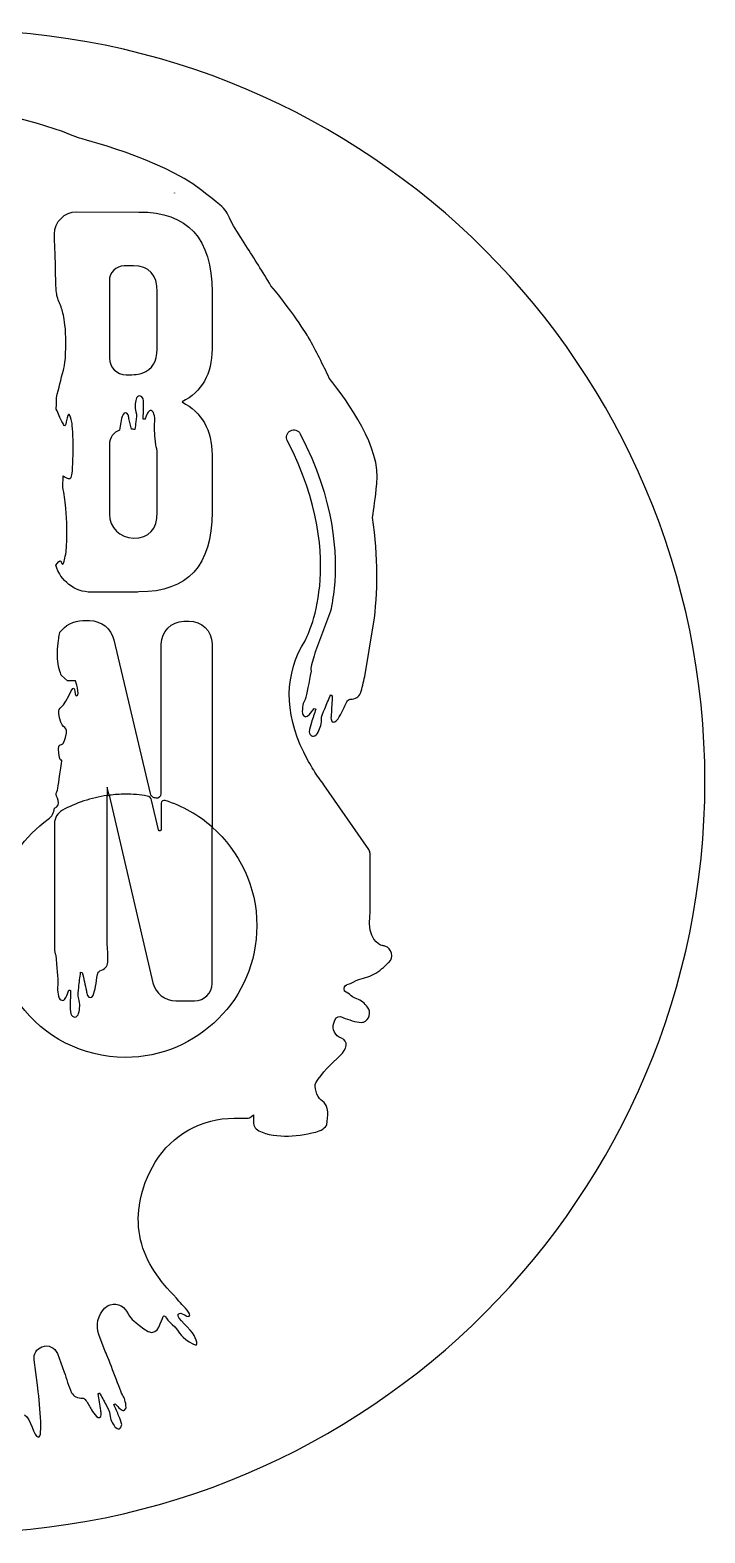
# Model space of a CAD drawing. Extents: x 17.6 to 92.2, y 215.4 to 290.
# Drawn here: x 58.7 to 92.2, y 215.4 to 290 of the extents above; entities that cross this region are included whole.
import ezdxf

# ---------------------------------------------------------------- set-up
doc = ezdxf.new("R2010")
doc.units = 0
doc.layers.add('Mansoane', color=7, linetype='CONTINUOUS')

msp = doc.modelspace()

# ---------------------------------------------------------------- linework, layer by layer
at = {"layer": 'Mansoane', "color": 7}
for points in [[(61.111584, 284.652229), (61.111034, 284.652229)], [(65.872981, 281.915446), (65.876842, 281.914895), (65.8807, 281.909382)], [(65.872981, 281.915446), (65.872981, 281.915446)], [(61.019532, 280.977829), (64.111849, 280.970663)], [(61.019532, 280.977829), (61.019532, 280.977829)], [(59.913794, 279.512698), (59.913794, 279.874847)], [(63.832382, 278.293962), (63.377631, 278.293962), (63.377631, 278.293962)], [(62.639002, 277.555333), (62.639002, 273.719976)], [(65.017495, 274.162602), (65.017495, 277.003566)], [(67.741602, 277.003566), (67.741602, 274.163155)], [(63.476299, 272.882129), (63.495592, 272.882129)], [(73.562986, 272.723932), (73.562986, 272.724482)], [(64.137757, 271.844191), (64.137757, 271.844191)], [(63.732613, 270.181725), (63.614102, 270.711995)], [(62.639002, 269.416087), (62.639002, 265.968788)], [(65.016944, 268.455871), (65.016944, 268.516504), (65.020252, 268.881408)], [(67.741602, 268.905663), (67.741602, 266.055328)], [(65.016944, 266.055328), (65.016944, 268.302082)], [(60.33437, 267.311547), (60.343189, 267.863865)], [(63.938768, 262.088232), (61.746584, 262.088232)], [(61.323251, 260.676017), (61.65784, 260.676017)], [(66.340411, 260.649009), (66.593971, 260.65397)], [(73.625273, 261.138489), (72.888297, 259.159626)], [(75.327425, 257.904508), (75.766744, 260.507347)], [(62.863897, 259.720763), (64.660309, 252.09084)], [(65.219241, 252.094698), (65.219241, 259.506339)], [(67.741602, 259.527836), (67.741602, 250.422311)], [(72.818845, 258.924256), (72.686553, 258.475017)], [(60.964408, 257.686226), (60.565329, 257.686226), (60.254995, 257.950259)], [(72.791286, 253.253353), (72.784118, 253.263826), (72.784671, 253.263826)], [(62.625221, 252.000441), (62.532618, 252.394559), (62.532618, 251.98611)], [(75.527518, 249.309407), (73.302814, 252.515277)], [(62.532618, 244.5662), (62.532618, 251.98611), (62.532618, 251.98611)], [(62.625221, 252.000441), (64.804727, 242.691519)], [(62.625221, 252.000441), (62.625221, 252.000441)], [(65.0875, 250.276241), (64.739131, 251.757355)], [(65.219241, 251.605771), (65.219241, 250.291673)], [(59.913794, 250.601457), (59.913794, 245.079382)], [(67.741602, 242.656241), (67.741602, 250.422311), (67.741602, 250.422311)], [(75.593112, 246.108502), (75.593112, 249.102152)], [(59.913794, 244.834091), (59.913794, 244.36611)], [(65.948498, 241.784217), (66.869578, 241.784217)], [(73.791741, 240.683991), (73.843555, 240.836679)], [(74.237122, 240.957947), (74.239879, 240.95574)], [(74.172078, 239.939853), (74.166566, 239.941504)], [(68.845687, 235.960076), (69.467456, 235.960076)], [(69.705031, 236.048824), (69.798187, 236.128749)], [(65.272158, 227.788309), (64.885203, 228.352203)], [(62.422374, 226.533744), (62.433951, 226.544767)], [(63.44598, 226.441141), (63.492284, 226.373893)], [(62.437809, 224.378492), (62.436705, 224.378492), (62.122513, 225.214135)], [(59.065473, 222.707759), (58.900658, 223.962324)], [(59.287613, 224.606144), (59.297536, 224.610555)], [(60.054905, 224.266046), (60.398863, 223.351578)]]:
    msp.add_lwpolyline(points, dxfattribs=at)
at = {"layer": 'Mansoane', "color": 1}
for points in [[(92.231546, 252.683947), (92.231546, 273.297461), (75.520815, 290.007837), (54.907657, 290.007837)], [(54.907657, 215.360058), (75.520815, 215.360058), (92.231546, 232.070439), (92.231546, 252.683947)]]:
    msp.add_open_spline(points, degree=3, dxfattribs=at)
at = {"layer": 'Mansoane', "color": 7}
for points in [[(61.111034, 284.652229), (59.011653, 285.520768), (56.644182, 286.079877), (54.025159, 286.079877)], [(67.162827, 282.092386), (65.257121, 283.599453), (61.111584, 284.652229), (61.111584, 284.652229)], [(65.8807, 281.909382), (65.877877, 281.911499), (65.875803, 281.913682), (65.872981, 281.915446)], [(69.423359, 279.299929), (67.906062, 281.623324), (69.068885, 280.585319), (67.162827, 282.092386)], [(59.913794, 279.874847), (59.913794, 280.4848), (60.409579, 280.979592), (61.019532, 280.977829)], [(64.111849, 280.970663), (66.531905, 280.970663), (67.741602, 279.648341), (67.741602, 277.003566)], [(59.976631, 277.586201), (59.962872, 278.438159), (59.941663, 279.075254), (59.913794, 279.512698)], [(70.669658, 277.310042), (70.254791, 277.991962), (69.83364, 278.671632), (69.423359, 279.299929)], [(63.377631, 278.293962), (62.96982, 278.293962), (62.639002, 277.963144), (62.639002, 277.555333)], [(65.017495, 277.003566), (65.017495, 277.863639), (64.621898, 278.293962), (63.832382, 278.293962)], [(60.044432, 276.770403), (60.019032, 276.861772), (59.982981, 277.218959), (59.976631, 277.586201)], [(72.538277, 274.736969), (72.538277, 274.736969), (71.899089, 275.817087), (70.669658, 277.310042)], [(60.267675, 276.177846), (60.193592, 276.424791), (60.118162, 276.504761), (60.044432, 276.770403)], [(60.434691, 275.354881), (60.38248, 275.768689), (60.324117, 275.988052), (60.267675, 276.177846)], [(60.435242, 273.501144), (60.489569, 274.034544), (60.490783, 274.910733), (60.434691, 275.354881)], [(73.562986, 272.724482), (73.257128, 273.380296), (72.916455, 274.051522), (72.538277, 274.736969)], [(64.275561, 272.959299), (64.769802, 273.158266), (65.017495, 273.559352), (65.017495, 274.162602)], [(67.741602, 274.163155), (67.741602, 272.924199), (67.244296, 272.047854), (66.249463, 271.533857)], [(60.352562, 273.122461), (60.380431, 273.234644), (60.411253, 273.265135), (60.435242, 273.501144)], [(62.639002, 273.719976), (62.639002, 273.257484), (63.013807, 272.882129), (63.476299, 272.882129)], [(60.009704, 271.740562), (60.123651, 272.209757), (60.237909, 272.663144), (60.352562, 273.122461)], [(63.495592, 272.882129), (63.874475, 272.882129), (64.134097, 272.908147), (64.275561, 272.959299)], [(75.933213, 267.48022), (76.134296, 269.26704), (74.520778, 271.498382), (73.562986, 272.723932)], [(60.002539, 271.175567), (60.006772, 271.557626), (60.007235, 271.73139), (60.009704, 271.740562)], [(64.137757, 271.844191), (64.078843, 271.84278), (63.987319, 271.749162), (63.970738, 271.682134)], [(64.320208, 271.696465), (64.305039, 271.760318), (64.200199, 271.845603), (64.137757, 271.844191)], [(60.285314, 270.570884), (60.191119, 270.711995), (60.097083, 270.967076), (60.002539, 271.175567)], [(60.773688, 270.531198), (60.684083, 270.90232), (60.595691, 271.154576), (60.499735, 270.553795)], [(63.565594, 270.903819), (63.495391, 271.030466), (63.378227, 271.034036), (63.317549, 270.904919)], [(63.970738, 271.682134), (63.91888, 271.475759), (63.883602, 271.272494), (63.961919, 271.049891)], [(63.961919, 271.049891), (64.01413, 270.902077), (63.970981, 270.7185), (63.954753, 270.552695)], [(64.319105, 270.683332), (64.326866, 270.881946), (64.338883, 271.080382), (64.341705, 271.278644)], [(64.341705, 271.278644), (64.343822, 271.418696), (64.352311, 271.563115), (64.320208, 271.696465)], [(64.535733, 270.983194), (64.479994, 270.880888), (64.439337, 270.770381), (64.392418, 270.663489)], [(64.66582, 271.112728), (64.617843, 271.108142), (64.564661, 271.036463), (64.535733, 270.983194)], [(64.826224, 271.017921), (64.80788, 271.065193), (64.717679, 271.117667), (64.66582, 271.112728)], [(64.905599, 270.65467), (64.892899, 270.777437), (64.870674, 270.902915), (64.826224, 271.017921)], [(66.249463, 271.533857), (67.244296, 271.020565), (67.741602, 270.144265), (67.741602, 268.905663)], [(60.499735, 270.553795), (60.436235, 270.154804), (60.356925, 270.463287), (60.285314, 270.570884)], [(60.844244, 269.294822), (60.843185, 269.735794), (60.802616, 270.410548), (60.773688, 270.531198)], [(63.203447, 270.520171), (63.178047, 270.393877), (63.164023, 270.265731), (63.143915, 270.138731)], [(63.317549, 270.904919), (63.261105, 270.784975), (63.230258, 270.650699), (63.203447, 270.520171)], [(63.614102, 270.711995), (63.599639, 270.776553), (63.596639, 270.847727), (63.565594, 270.903819)], [(63.954753, 270.552695), (63.942759, 270.425342), (63.924942, 270.298054), (63.906245, 270.170701)], [(64.392418, 270.663489), (64.367723, 270.669839), (64.343799, 270.67663), (64.319105, 270.683332)], [(64.944185, 269.412229), (64.906438, 269.813337), (64.872063, 270.201723), (64.882999, 270.395045)], [(64.882999, 270.395045), (64.887938, 270.481829), (64.914066, 270.569298), (64.905599, 270.65467)], [(63.143915, 270.138731), (62.848992, 270.030781), (62.639002, 269.748404), (62.639002, 269.416087)], [(63.906245, 270.170701), (63.852623, 270.175287), (63.795055, 270.179255), (63.732613, 270.181725)], [(71.479393, 269.61728), (71.386965, 269.795083), (71.456485, 270.014333), (71.634285, 270.106761)], [(73.089493, 262.395259), (73.244363, 263.979584), (73.090176, 266.517775), (71.479393, 269.61728)], [(71.634285, 270.106761), (71.811732, 270.199189), (72.031533, 270.130022), (72.124313, 269.951869)], [(72.124313, 269.951869), (73.827877, 266.673505), (73.979484, 263.970016), (73.806623, 262.279503)], [(60.780854, 267.923397), (60.80837, 268.04193), (60.844949, 268.829155), (60.844244, 269.294822)], [(65.015841, 268.965745), (65.011255, 269.130492), (64.987224, 269.279937), (64.944185, 269.412229)], [(65.020252, 268.881408), (65.020605, 268.909983), (65.018663, 268.937875), (65.015841, 268.965745)], [(65.016944, 268.302082), (65.018708, 268.34618), (65.018356, 268.398368), (65.016944, 268.455871)], [(60.473827, 266.264791), (60.429024, 266.674719), (60.380936, 266.969353), (60.33437, 267.311547)], [(60.343189, 267.863865), (60.428914, 267.816945), (60.514332, 267.741188), (60.600057, 267.73378)], [(60.600057, 267.73378), (60.660734, 267.728841), (60.723351, 267.673983), (60.780854, 267.923397)], [(75.717688, 265.798464), (75.784363, 266.26448), (75.845018, 266.696348), (75.933213, 267.48022)], [(60.530051, 265.301267), (60.527582, 265.660395), (60.496758, 266.051007), (60.473827, 266.264791)], [(62.639002, 265.968788), (62.639002, 265.309446), (63.173593, 264.774305), (63.832935, 264.774305)], [(63.832935, 264.774305), (64.622451, 264.774305), (65.016944, 265.201606), (65.016944, 266.055328)], [(67.741602, 266.055328), (67.741602, 263.417256), (66.531905, 262.098155), (64.111849, 262.098155)], [(75.766744, 260.507347), (75.981938, 262.050397), (76.011552, 263.817966), (75.717688, 265.798464)], [(60.489262, 264.096861), (60.509723, 264.236914), (60.532521, 264.913917), (60.530051, 265.301267)], [(59.983799, 263.423826), (60.082577, 263.577637), (60.168609, 263.675732), (60.22082, 263.631635)], [(60.22082, 263.631635), (60.258215, 263.60059), (60.296027, 263.413311), (60.332716, 263.482808)], [(60.332716, 263.482808), (60.385985, 263.583702), (60.440226, 263.756783), (60.489262, 264.096861)], [(61.746584, 262.088232), (60.90662, 262.088232), (60.200405, 262.653359), (59.983799, 263.423826)], [(64.111849, 262.098155), (64.073397, 262.098155), (64.016026, 262.094582), (63.938768, 262.088232)], [(72.364092, 259.677769), (72.406425, 259.755028), (72.927568, 260.742848), (73.089493, 262.395259)], [(73.806623, 262.279503), (73.763584, 261.857583), (73.699356, 261.47645), (73.625273, 261.138489)], [(60.184439, 260.095038), (60.440909, 260.446404), (60.854762, 260.676017), (61.323251, 260.676017)], [(61.65784, 260.676017), (62.232515, 260.676017), (62.73231, 260.280269), (62.863897, 259.720763)], [(65.219241, 259.506339), (65.219241, 260.129345), (65.717406, 260.637367), (66.340411, 260.649009)], [(66.593971, 260.65397), (67.224385, 260.665965), (67.741602, 260.158253), (67.741602, 259.527836)], [(60.077505, 258.652507), (60.043991, 259.003873), (60.077505, 259.530548), (60.121602, 259.794073)], [(60.121602, 259.794073), (60.135008, 259.871331), (60.157981, 259.97474), (60.184439, 260.095038)], [(72.297948, 254.133093), (71.318284, 256.132285), (71.341389, 258.049347), (72.364092, 259.677769)], [(72.888297, 259.159626), (72.866072, 259.098948), (72.842481, 259.0188), (72.818845, 258.924256)], [(60.254995, 257.950259), (60.254995, 257.950259), (60.111019, 258.30114), (60.077505, 258.652507)], [(72.686553, 258.475017), (72.655509, 258.370595), (72.647703, 258.264584), (72.658992, 258.161925)], [(60.620453, 256.939881), (61.030731, 257.818297), (60.842085, 256.895783), (61.019532, 256.939881)], [(61.019532, 256.939881), (61.196626, 256.983978), (60.964408, 257.686226), (60.964408, 257.686226)], [(72.658992, 258.161925), (72.555275, 257.613003), (72.450985, 257.016699), (72.362438, 256.761288)], [(75.114105, 257.070519), (75.211824, 257.320285), (75.26322, 257.618758), (75.327425, 257.904508)], [(60.16625, 255.842412), (60.033606, 256.544792), (60.210522, 256.061817), (60.620453, 256.939881)], [(73.336988, 256.295511), (73.42871, 256.52905), (73.536, 256.755908), (73.637953, 256.988389)], [(73.637953, 256.988389), (73.690869, 256.960872), (73.716577, 256.952493), (73.716224, 256.946496)], [(73.716224, 256.946496), (73.699644, 256.634993), (73.681102, 256.324241), (73.662757, 256.012738)], [(74.602577, 256.775069), (74.871394, 256.772246), (75.040022, 256.880019), (75.114105, 257.070519)], [(72.256605, 256.482373), (72.231558, 256.342673), (72.216346, 256.197041), (72.229046, 256.056282)], [(72.229046, 256.056282), (72.234338, 255.998074), (72.317305, 255.912329), (72.376219, 255.901393)], [(72.362438, 256.761288), (72.32963, 256.667096), (72.273538, 256.578681), (72.256605, 256.482373)], [(72.560877, 256.003366), (72.654716, 256.098616), (72.733826, 256.207582), (72.818845, 256.310946)], [(72.895466, 256.269603), (72.823499, 256.051939), (72.747762, 255.835291), (72.682145, 255.615863)], [(72.818845, 256.310946), (72.862237, 256.287662), (72.85278, 256.292886), (72.895466, 256.269603)], [(73.173277, 255.749256), (73.162341, 255.92882), (73.267491, 256.117358), (73.336988, 256.295511)], [(73.930095, 255.706262), (74.030284, 255.820915), (74.106286, 255.959249), (74.176489, 256.095421)], [(74.176489, 256.095421), (74.268564, 256.272515), (74.337158, 256.461779), (74.431703, 256.637815)], [(74.431703, 256.637815), (74.464508, 256.69814), (74.543663, 256.775421), (74.602577, 256.775069)], [(60.465561, 254.876131), (60.643008, 255.578511), (60.2996, 255.139678), (60.16625, 255.842412)], [(72.376219, 255.901393), (72.4309, 255.891163), (72.511841, 255.953624), (72.560877, 256.003366)], [(72.682145, 255.615863), (72.635578, 255.462052), (72.580808, 255.305571), (72.574105, 255.14788)], [(72.964367, 255.054173), (73.086428, 255.265487), (73.189857, 255.479028), (73.173277, 255.749256)], [(73.662757, 256.012738), (73.658524, 255.936891), (73.639759, 255.857801), (73.656692, 255.786187)], [(73.656692, 255.786187), (73.69444, 255.623909), (73.822498, 255.58279), (73.930095, 255.706262)], [(60.133176, 254.085688), (60.044276, 254.832166), (60.288466, 254.173397), (60.465561, 254.876131)], [(72.574105, 255.14788), (72.571283, 255.073091), (72.659852, 254.945938), (72.728997, 254.927947)], [(72.728997, 254.927947), (72.794614, 254.910661), (72.924856, 254.985382), (72.964367, 255.054173)], [(60.221924, 253.339343), (60.343632, 254.173663), (60.222076, 253.339211), (60.133176, 254.085688)], [(72.784671, 253.263826), (72.617101, 253.529115), (72.451053, 253.820179), (72.297948, 254.133093)], [(60.000334, 252.109582), (60.088882, 252.285266), (60.099863, 252.504671), (60.221924, 253.339343)], [(73.302814, 252.515277), (73.140536, 252.72906), (72.965556, 252.977128), (72.791286, 253.253353)], [(59.910486, 251.358276), (60.344756, 251.515967), (59.927662, 251.965649), (60.000334, 252.109582)], [(62.532618, 251.98611), (61.73393, 251.876396), (60.982047, 251.623762), (60.302953, 251.252993)], [(62.532618, 251.98611), (62.563663, 251.990696), (62.593824, 251.996561), (62.625221, 252.000441)], [(63.429995, 252.055012), (63.156592, 252.055012), (62.889452, 252.032897), (62.625221, 252.000441)], [(64.524159, 251.961856), (64.167853, 252.022534), (63.802881, 252.055012), (63.429995, 252.055012)], [(64.739131, 251.757355), (64.714436, 251.86213), (64.629992, 251.943864), (64.524159, 251.961856)], [(64.660309, 252.09084), (64.683239, 251.994532), (64.758226, 251.91884), (64.854887, 251.896262)], [(64.854887, 251.896262), (64.883462, 251.889912), (64.912302, 251.882724), (64.940877, 251.875315)], [(64.940877, 251.875315), (65.082694, 251.840743), (65.219241, 251.948648), (65.219241, 252.094698)], [(65.409408, 251.743574), (65.315219, 251.773207), (65.219241, 251.704548), (65.219241, 251.605771)], [(67.741602, 250.422311), (67.070972, 251.012508), (66.280772, 251.466644), (65.409408, 251.743574)], [(59.603459, 250.81147), (59.782318, 250.94094), (59.894964, 251.140259), (59.910486, 251.358276)], [(60.302953, 251.252993), (60.063769, 251.122818), (59.913794, 250.873802), (59.913794, 250.601457)], [(57.156615, 247.333302), (57.564779, 248.750057), (58.438234, 249.967979), (59.603459, 250.81147)], [(65.219241, 250.291673), (65.219241, 250.212651), (65.105844, 250.199333), (65.0875, 250.276241)], [(67.741602, 250.422311), (69.102972, 249.224278), (69.966857, 247.4745), (69.966857, 245.5187)], [(75.593112, 249.102152), (75.593112, 249.176235), (75.569851, 249.24873), (75.527518, 249.309407)], [(76.172991, 244.539742), (76.039289, 244.556675), (75.472727, 244.885024), (75.573269, 245.992746)], [(75.573269, 245.992746), (75.585969, 246.029788), (75.593112, 246.068991), (75.593112, 246.108502)], [(59.913794, 245.079382), (59.90956, 245.014823), (59.909913, 244.931458), (59.913794, 244.834091)], [(69.966857, 245.5187), (69.966857, 241.908372), (67.03997, 238.981288), (63.429995, 238.981288)], [(59.913794, 244.36611), (59.913794, 244.256749), (59.935268, 244.15323), (59.974426, 244.05798)], [(62.562935, 243.705753), (62.58516, 243.973158), (62.550963, 244.273747), (62.532618, 244.5662)], [(76.332842, 244.503363), (76.278161, 244.520649), (76.224497, 244.533039), (76.172991, 244.539742)], [(76.520808, 243.693075), (76.787155, 243.944253), (76.682092, 244.393649), (76.332842, 244.503363)], [(59.974426, 244.05798), (60.028401, 243.502002), (60.095717, 242.900561), (60.083017, 242.630333)], [(62.167714, 243.277461), (62.419244, 243.350838), (62.546001, 243.501847), (62.562935, 243.705753)], [(75.779424, 243.10603), (76.049652, 243.256666), (76.287797, 243.474683), (76.516397, 243.688114)], [(76.516397, 243.688114), (76.517808, 243.689525), (76.519044, 243.691311), (76.520808, 243.693075)], [(60.083017, 242.630333), (60.078431, 242.53085), (60.050736, 242.42969), (60.060967, 242.332677)], [(61.1193, 242.459456), (61.140467, 242.709223), (61.178657, 242.957226), (61.209702, 243.209109)], [(61.209702, 243.209109), (61.266852, 243.19782), (61.293177, 243.19727), (61.294589, 243.19092)], [(61.294589, 243.19092), (61.364439, 242.887884), (61.431952, 242.584605), (61.500743, 242.280863)], [(61.957148, 242.505207), (61.994189, 242.701352), (62.006384, 242.901972), (62.045895, 243.097764)], [(62.045895, 243.097764), (62.059653, 243.165145), (62.113033, 243.261233), (62.167714, 243.277461)], [(64.804727, 242.691519), (64.928905, 242.15988), (65.403103, 241.784217), (65.948498, 241.784217)], [(66.869578, 241.784217), (67.351473, 241.784217), (67.741602, 242.174344), (67.741602, 242.656241)], [(74.324216, 242.268186), (74.245193, 242.668939), (74.461026, 242.510191), (74.909053, 242.806169)], [(74.909053, 242.806169), (75.229023, 242.911653), (75.528246, 242.965978), (75.779424, 243.10603)], [(60.060967, 242.332677), (60.075784, 242.191565), (60.101669, 242.047389), (60.152469, 241.916509)], [(60.152469, 241.916509), (60.173283, 241.862181), (60.27431, 241.803225), (60.332166, 241.809575)], [(60.332166, 241.809575), (60.386141, 241.814866), (60.443931, 241.897769), (60.476034, 241.959503)], [(60.476034, 241.959503), (60.537065, 242.077333), (60.581424, 242.204243), (60.632577, 242.327715)], [(60.632577, 242.327715), (60.660094, 242.320307), (60.687743, 242.312876), (60.71526, 242.305115)], [(60.71526, 242.305115), (60.708204, 242.077573), (60.697025, 241.849701), (60.695967, 241.622159)], [(61.117096, 241.888947), (61.05783, 242.05793), (61.103425, 242.268956), (61.1193, 242.459456)], [(61.113789, 241.163548), (61.169175, 241.400615), (61.207055, 241.634597), (61.117096, 241.888947)], [(61.500743, 242.280863), (61.517677, 242.207133), (61.52204, 242.125331), (61.556965, 242.061478)], [(61.556965, 242.061478), (61.636693, 241.916839), (61.767906, 241.913159), (61.834228, 242.062031)], [(61.834228, 242.062031), (61.895965, 242.200673), (61.928925, 242.354571), (61.957148, 242.505207)], [(74.651085, 242.040531), (74.545252, 242.144248), (74.435693, 242.220558), (74.324216, 242.268186)], [(75.228758, 241.7313), (75.069655, 241.872412), (74.801016, 241.894129), (74.651085, 242.040531)], [(63.429995, 238.981288), (61.292161, 238.981288), (59.396664, 240.01001), (58.203925, 241.596805)], [(60.695967, 241.622159), (60.695261, 241.461646), (60.686685, 241.296261), (60.724079, 241.143155)], [(60.724079, 241.143155), (60.742071, 241.070483), (60.859633, 240.973469), (60.929131, 240.975586)], [(60.929131, 240.975586), (60.995103, 240.977702), (61.095797, 241.08629), (61.113789, 241.163548)], [(75.465782, 241.47719), (75.392404, 241.568207), (75.315188, 241.6551), (75.228758, 241.7313)], [(75.261831, 240.736357), (75.568748, 240.839015), (75.669688, 241.225307), (75.465782, 241.47719)], [(74.166566, 239.941504), (73.859297, 240.048042), (73.688377, 240.375663), (73.791741, 240.683991)], [(73.843555, 240.836679), (73.898588, 241.001073), (74.098833, 241.062722), (74.237122, 240.957947)], [(74.239879, 240.95574), (74.547149, 240.868251), (74.854108, 240.712323), (75.158202, 240.717615)], [(75.158202, 240.717615), (75.192774, 240.71832), (75.227612, 240.725068), (75.261831, 240.736357)], [(74.10373, 239.071686), (74.435341, 239.375781), (74.538614, 239.808972), (74.172078, 239.939853)], [(72.892708, 237.715699), (73.216558, 238.220524), (73.65676, 238.662464), (74.10373, 239.071686)], [(73.154534, 236.87289), (72.953804, 237.023879), (72.784758, 237.548129), (72.892708, 237.715699)], [(73.442822, 235.646434), (73.477747, 236.059537), (73.63149, 236.513762), (73.154534, 236.87289)], [(64.917173, 233.776712), (65.750434, 235.141256), (67.246898, 235.960076), (68.845687, 235.960076)], [(69.467456, 235.960076), (69.554945, 235.960076), (69.639061, 235.991674), (69.705031, 236.048824)], [(69.798187, 236.128749), (69.787603, 235.822185), (69.790889, 235.545562), (69.928825, 235.430909)], [(69.928825, 235.430909), (70.270666, 235.148687), (70.854954, 235.090214), (71.34214, 235.071519)], [(71.34214, 235.071519), (71.856137, 235.051764), (72.383452, 235.161034), (72.892158, 235.272159)], [(72.892158, 235.272159), (73.102061, 235.318373), (73.430122, 235.502854), (73.442822, 235.646434)], [(64.137204, 231.662252), (64.26244, 232.425663), (64.52312, 233.131481), (64.917173, 233.776712)], [(64.885203, 228.352203), (64.227273, 229.308584), (63.950365, 230.480094), (64.131692, 231.626974)], [(64.131692, 231.626974), (64.133809, 231.638616), (64.135087, 231.650611), (64.137204, 231.662252)], [(66.176703, 226.783996), (66.021478, 226.961443), (65.272158, 227.788309), (65.272158, 227.788309)], [(62.122513, 225.214135), (61.949652, 225.674157), (62.06748, 226.193666), (62.422374, 226.533744)], [(62.433951, 226.544767), (62.73099, 226.829459), (63.212794, 226.780161), (63.44598, 226.441141)], [(63.492284, 226.373893), (63.74452, 225.953029), (63.694073, 226.008325), (64.34777, 225.498561)], [(65.272158, 226.019462), (65.399158, 226.318617), (65.400569, 226.019572), (65.766047, 225.709127)], [(66.852492, 225.16618), (66.69727, 225.48756), (65.943847, 226.030065), (66.065908, 226.218448)], [(66.065908, 226.218448), (66.187616, 226.406831), (66.475658, 226.041354), (66.608302, 226.130254)], [(66.608302, 226.130254), (66.741652, 226.218801), (66.331925, 226.606549), (66.176703, 226.783996)], [(64.34777, 225.498561), (65.00182, 224.98915), (65.145864, 225.719953), (65.272158, 226.019462)], [(65.766047, 225.709127), (66.131877, 225.399036), (66.06573, 225.188074), (66.608302, 224.844822)], [(59.297536, 224.610555), (59.601628, 224.724502), (59.940605, 224.57014), (60.054905, 224.266046)], [(66.608302, 224.844822), (67.15158, 224.501216), (67.007715, 224.844799), (66.852492, 225.16618)], [(58.900658, 223.962324), (58.863619, 224.241019), (59.024441, 224.508071), (59.287613, 224.606144)], [(63.28723, 222.216627), (63.107313, 222.609269), (62.625486, 223.989378), (62.437809, 224.378492)], [(60.398863, 223.351578), (60.510694, 223.007973), (60.597652, 222.657532), (60.764869, 222.325215)], [(59.113428, 220.112638), (59.360726, 220.079477), (59.172012, 221.898134), (59.065473, 222.707759)], [(60.764869, 222.325215), (60.848124, 222.159057), (61.075514, 222.031286), (61.312227, 222.05457)], [(61.312227, 222.05457), (61.364439, 222.059861), (61.441367, 221.996536), (61.475936, 221.944325)], [(61.475936, 221.944325), (61.575419, 221.793336), (61.653826, 221.628346), (61.751546, 221.475241)], [(62.076762, 222.278363), (62.076409, 222.284008), (62.097708, 222.29318), (62.141806, 222.322461)], [(62.211811, 221.441617), (62.166655, 221.720664), (62.120859, 221.999316), (62.076762, 222.278363)], [(62.141806, 222.322461), (62.253636, 222.121024), (62.369875, 221.924285), (62.472536, 221.721085)], [(62.472536, 221.721085), (62.550853, 221.566215), (62.660962, 221.40451), (62.667665, 221.241527)], [(62.863346, 221.733212), (62.89933, 221.7572), (62.89095, 221.751666), (62.927286, 221.775655)], [(63.113048, 221.159948), (63.034378, 221.35327), (62.946955, 221.542006), (62.863346, 221.733212)], [(62.927286, 221.775655), (63.011953, 221.689224), (63.091881, 221.596907), (63.183603, 221.518237)], [(63.407397, 221.973541), (63.383053, 222.059266), (63.324977, 222.13443), (63.28723, 222.216627)], [(63.471338, 221.5921), (63.469574, 221.720159), (63.442322, 221.850069), (63.407397, 221.973541)], [(58.430473, 221.232157), (58.76279, 221.021549), (58.865426, 220.145799), (59.113428, 220.112638)], [(61.751546, 221.475241), (61.825982, 221.358119), (61.906328, 221.240116), (62.005103, 221.144513)], [(62.005103, 221.144513), (62.111642, 221.041502), (62.22063, 221.088596), (62.238269, 221.237116)], [(62.238269, 221.237116), (62.246383, 221.303438), (62.222394, 221.373531), (62.211811, 221.441617)], [(62.667665, 221.241527), (62.678601, 220.997052), (62.78946, 220.812857), (62.916813, 220.631882)], [(63.251952, 220.746534), (63.231138, 220.887998), (63.168081, 221.025187), (63.113048, 221.159948)], [(63.183603, 221.518237), (63.231228, 221.477668), (63.308662, 221.427661), (63.355581, 221.441066)], [(63.355581, 221.441066), (63.406734, 221.455178), (63.47169, 221.539537), (63.471338, 221.5921)], [(62.916813, 220.631882), (62.958088, 220.572968), (63.079754, 220.515708), (63.136199, 220.536522)], [(63.136199, 220.536522), (63.195465, 220.558394), (63.261477, 220.679507), (63.251952, 220.746534)]]:
    msp.add_open_spline(points, degree=3, dxfattribs=at)

doc.saveas('drawing.dxf')
